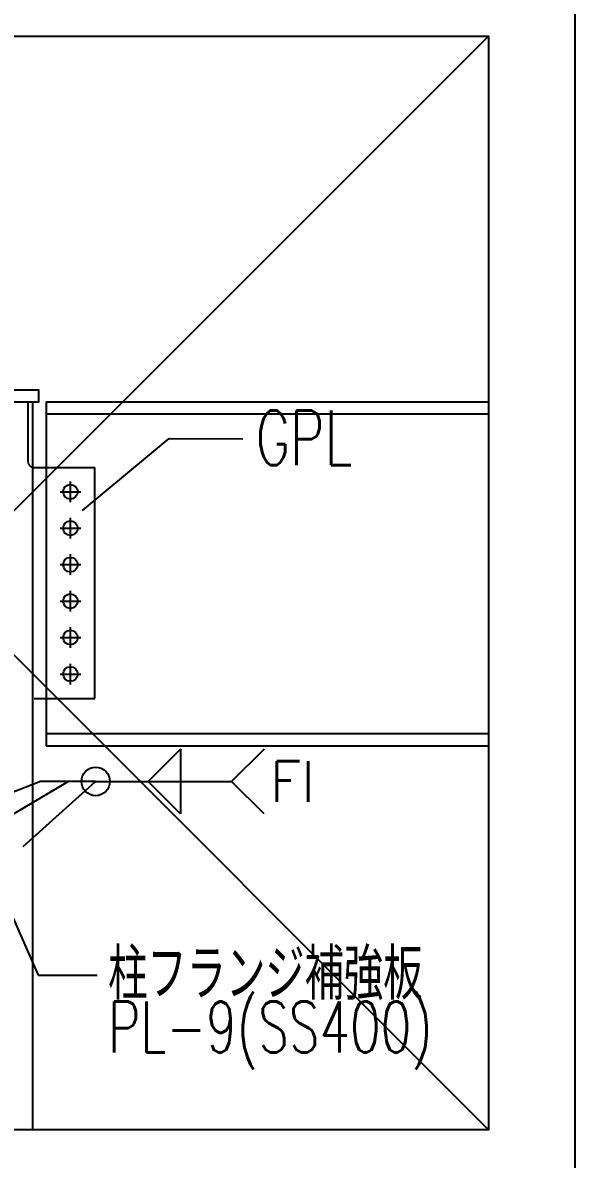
# Model space of a CAD drawing. Extents: x -668440 to 1010955, y -1678500 to 210463.
# Drawn here: x -462536 to -453440, y -1005539 to -986834 of the extents above; entities that cross this region are included whole.
import ezdxf
from ezdxf.enums import TextEntityAlignment as Align

# ---------------------------------------------------------------- set-up
doc = ezdxf.new("R2010")
doc.units = 0
doc.header["$MEASUREMENT"] = 0
doc.linetypes.add('HASEN_S', pattern=[2, 1.5, -0.5])
doc.layers.get('0').update_dxf_attribs({"color": 3, "linetype": 'CONTINUOUS'})
doc.layers.add('00_ADDL', color=253, linetype='CONTINUOUS', plot=False)
for name, color, linetype in [('098', 7, 'CONTINUOUS'), ('_1-3_L-CS', 1, 'CONTINUOUS'), ('_1-B_TXT1', 3, 'CONTINUOUS'), ('_5-6_GS-M', 6, 'CONTINUOUS'), ('_B-2_PL-M', 3, 'CONTINUOUS'), ('_B-3_PL-H', 4, 'HASEN_S'), ('_B-6_BN-M', 3, 'CONTINUOUS'), ('cfhole_u', 7, 'CONTINUOUS'), ('COL_H-300x300x10x15x13', 7, 'CONTINUOUS')]:
    doc.layers.add(name, color=color, linetype=linetype)
doc.styles.add('DRACAD', font='txt', dxfattribs={"width": 0.85, "bigfont": 'extfont2'})
doc.styles.add('S030', font='simplex.shx', dxfattribs={"width": 0.8, "bigfont": 'extfont2.shx'})

# ---------------------------------------------------------------- blocks, each defined once
blk = doc.blocks.new('剛接合部C1Y')
at = {"layer": '00_ADDL'}
for p, q in [((-212413.84825, -407200, 40), (-212413.84825, -402340, 40)), ((-214356.92413, -403330, 40), (-212556.92413, -405130, 40)), ((-212556.92413, -403330, 40), (-214356.92413, -405130, 40))]:
    blk.add_line(p, q, dxfattribs=at)
at = {"layer": '00_ADDL', "elevation": 40}
blk.add_lwpolyline([(-214356.92413, -405130), (-214356.92413, -403330), (-212556.92413, -403330), (-212556.92413, -405130)], close=True, dxfattribs=at)
at = {"layer": '_1-3_L-CS', "transparency": 33554661}
for p, q in [((-213225.14093, -404111.13371, 40), (-213082.44918, -403992.48917, 40)), ((-213063.83954, -404503.42438, 40), (-213117.17288, -404556.75771, 40)), ((-213063.83954, -404503.42438, 40), (-213063.83954, -404610.09105, 40)), ((-212926.24285, -404503.42438, 40), (-212979.57618, -404556.75771, 40)), ((-213294.39279, -404556.75771, 40), (-213495.42413, -404635.67052, 40)), ((-213449.57118, -404675.40226, 40), (-213248.87943, -404556.75771, 40)), ((-213203.36607, -404556.75771, 40), (-213294.39279, -404556.75771, 40)), ((-213063.83954, -404610.09105, 40), (-213117.17288, -404556.75771, 40)), ((-212926.24285, -404610.09105, 40), (-212979.57618, -404556.75771, 40))]:
    blk.add_line(p, q, dxfattribs=at)
at = {"layer": '_1-3_L-CS'}
for p, q in [((-213082.44918, -403992.48917, 40), (-212961.19738, -403992.79482, 40)), ((-213378.20452, -404693.45425, 40), (-213298.10896, -404875.392, 40)), ((-213298.10896, -404875.392, 40), (-213200.81609, -404875.69766, 40))]:
    blk.add_line(p, q, dxfattribs=at)
at = {"layer": '_1-3_L-CS', "elevation": 40}
blk.add_lwpolyline([(-213322.92413, -404663.87887), (-213203.36607, -404556.75771), (-212979.57618, -404556.75771)], dxfattribs=at)
at = {"layer": '_1-3_L-CS'}
blk.add_circle((-213203.36607, -404556.75771, 40), 23.47939, dxfattribs=at)
at = {"layer": '_5-6_GS-M'}
for p, q in [((-213284.8115, -403932, 40), (-212555.81151, -403932, 40)), ((-213284.8115, -403932, 40), (-213284.8115, -404498, 40)), ((-213284.8115, -403952, 40), (-212555.81151, -403952, 40)), ((-213284.8115, -404478, 40), (-212555.81151, -404478, 40)), ((-213284.8115, -404498, 40), (-212555.81151, -404498, 40))]:
    blk.add_line(p, q, dxfattribs=at)
at = {"layer": '_B-2_PL-M'}
for p in [(-213304.81149, -404040, 40), (-213204.81149, -404420, 40)]:
    blk.add_line(p, (-213204.81149, -404040, 40), dxfattribs=at)
at = {"layer": '_B-3_PL-H'}
blk.add_line((-213314.81149, -403932, 40), (-213314.81149, -404030, 40), dxfattribs=at)
blk.add_arc((-213304.81149, -404030, 40), 10, 180, 270, dxfattribs=at)
at = {"layer": '_B-6_BN-M'}
for p, q in [((-213244.81149, -404097, 40), (-213244.81149, -404063, 40)), ((-213261.81149, -404080, 40), (-213227.81149, -404080, 40)), ((-213261.81149, -404140, 40), (-213227.81149, -404140, 40)), ((-213244.81149, -404157, 40), (-213244.81149, -404123, 40)), ((-213244.81149, -404217, 40), (-213244.81149, -404183, 40)), ((-213261.81149, -404200, 40), (-213227.81149, -404200, 40)), ((-213244.81149, -404277, 40), (-213244.81149, -404243, 40)), ((-213261.81149, -404260, 40), (-213227.81149, -404260, 40)), ((-213244.81149, -404337, 40), (-213244.81149, -404303, 40)), ((-213261.81149, -404320, 40), (-213227.81149, -404320, 40)), ((-213244.81149, -404397, 40), (-213244.81149, -404363, 40)), ((-213261.81149, -404380, 40), (-213227.81149, -404380, 40)), ((-213304.8115, -404420, 40), (-213204.81149, -404420, 40))]:
    blk.add_line(p, q, dxfattribs=at)
for centre in [(-213244.81149, -404080, 40), (-213244.81149, -404140, 40), (-213244.81149, -404200, 40), (-213244.81149, -404260, 40), (-213244.81149, -404320, 40), (-213244.81149, -404380, 40)]:
    blk.add_circle(centre, 12, dxfattribs=at)
at = {"layer": 'cfhole_u', "elevation": 40}
blk.add_lwpolyline([(-213616.92413, -403932), (-213296.92413, -403932), (-213296.92413, -403913), (-213616.92413, -403913)], close=True, dxfattribs=at)
at = {"layer": 'COL_H-300x300x10x15x13'}
blk.add_line((-213306.92413, -405130, 40), (-213306.92413, -403932, 40), dxfattribs=at)
at = {"layer": '098', "color": 3, "linetype": 'Continuous', "style": 'DRACAD'}
blk.add_text('FI', height=66.666667, dxfattribs=at).set_placement((-212916.41828, -404556.75771, 40), align=Align.MIDDLE_LEFT)
at = {"layer": '_1-B_TXT1', "color": 3, "style": 'S030', "width": 0.7}
for s, height, p in [('GPL', 90, (-212940.00423, -403991.14598, 40)), ('柱フランジ補強板', 84, (-213182.76105, -404874.04881, 40)), ('PL-9(SS400)', 84, (-213182.76105, -404960.68779, 40))]:
    blk.add_text(s, height=height, dxfattribs=at).set_placement(p, align=Align.MIDDLE_LEFT)

msp = doc.modelspace()

# ---------------------------------------------------------------- block references
at = {"xscale": 10, "yscale": 10, "zscale": 10}
msp.add_blockref('剛接合部C1Y', (1670698.6842, 3046247.35843, 5600), dxfattribs=at)

doc.saveas('drawing.dxf')
